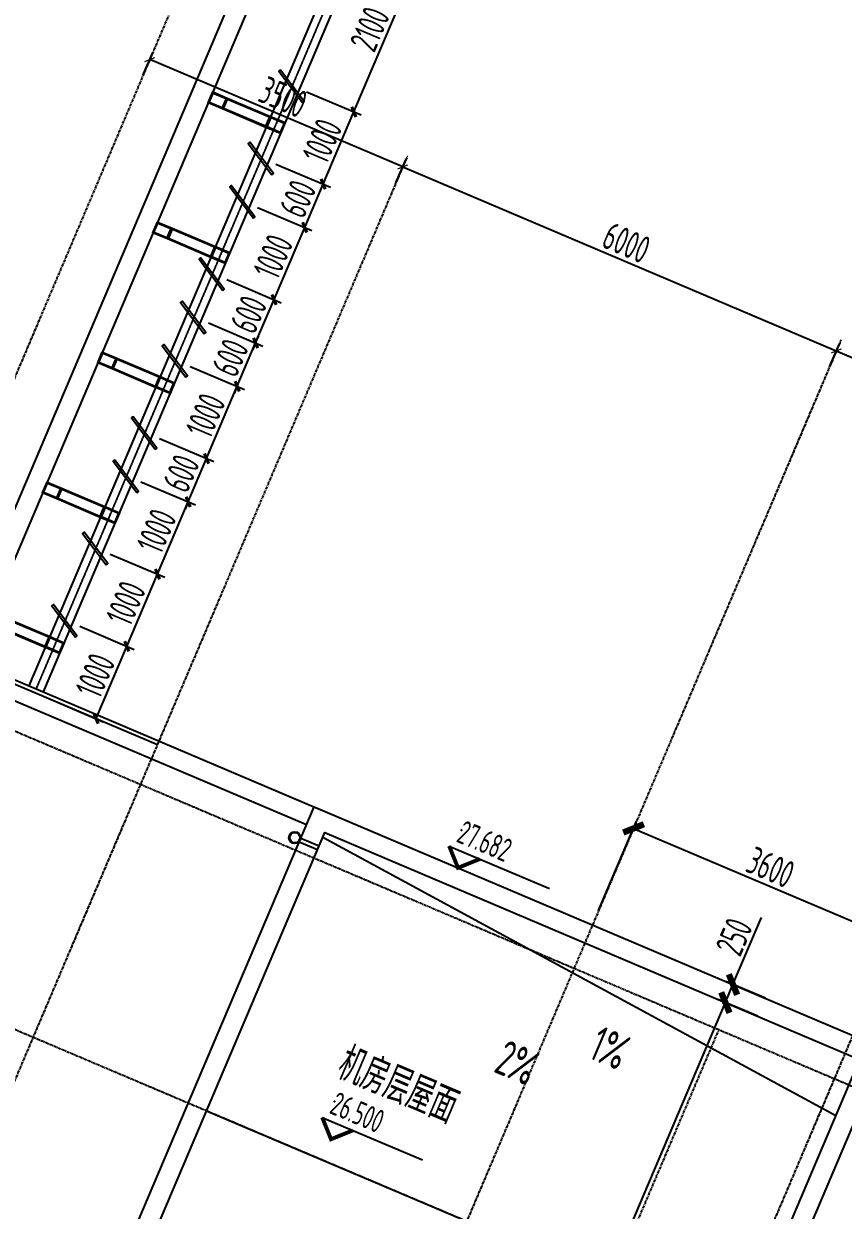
# Model space of a CAD drawing. Extents: x 11778731 to 12222456, y -6694179 to -6314888.
# Drawn here: x 11974217 to 11984654, y -6432001 to -6416880 of the extents above; entities that cross this region are included whole.
import ezdxf
from ezdxf.enums import TextEntityAlignment as Align

# ---------------------------------------------------------------- set-up
doc = ezdxf.new("R2010")
doc.units = 0
doc.header["$LTSCALE"] = 10
doc.header["$MEASUREMENT"] = 0
doc.linetypes.add('A3-RG-axis-100$0$CENTER', pattern=[2, 1.25, -0.25, 0.25, -0.25])
doc.linetypes.add('A3-RI-RF(顶视)$0$DASH', pattern=[0.35, 0.25, -0.1])
for name, color, linetype in [('A3-RG-axis-100$0$A-DIMS-100', 1, 'Continuous'), ('A3-RG-axis-100$0$A-GRID', 1, 'A3-RG-axis-100$0$CENTER'), ('A3-RI-RF(顶视)$0$$0$A-SYMB', 4, 'Continuous'), ('A3-RI-RF(顶视)$0$$0$A-SYMB-AREA', 4, 'Continuous'), ('A3-RI-RF(顶视)$0$$0$A-SYMB-NAME', 4, 'Continuous'), ('A3-RI-RF(顶视)$0$$0$A-SYMB-NAME-E', 4, 'Continuous'), ('A3-RI-RF(顶视)$0$$1$A-SYMB', 4, 'Continuous'), ('A3-RI-RF(顶视)$0$A-DETAILS', 11, 'Continuous'), ('A3-RI-RF(顶视)$0$A-DIMS-100', 1, 'Continuous'), ('A3-RI-RF(顶视)$0$A-FACD-ALUM', 30, 'Continuous'), ('A3-RI-RF(顶视)$0$A-GLAZ', 140, 'Continuous'), ('A3-RI-RF(顶视)$0$A-ROOF-EDGE', 2, 'Continuous'), ('A3-RI-RF(顶视)$0$A-SYMB', 4, 'Continuous'), ('A3-RI-RF(顶视)$0$A-WALL', 7, 'Continuous'), ('A3-RI-RF(顶视)$0$A3-RB-RF-100$0$A-DIMS-100', 1, 'Continuous'), ('A3-RI-RF(顶视)$0$A3-RM-RF$0$0P-1', 191, 'Continuous'), ('A3-RI-RF(顶视)$0$A3-SYMB-RF-100$0$A-SYMB', 4, 'Continuous'), ('A3-RI-RF(顶视)$0$A3-SYMB-RF-100$0$A-SYMB-AREA', 4, 'Continuous'), ('A3-RI-RF(顶视)$0$A3-SYMB-RF-100$0$A-SYMB-NAME', 4, 'Continuous'), ('A3-RI-RF(顶视)$0$A3-SYMB-RF-100$0$A-SYMB-NAME-E', 4, 'Continuous')]:
    doc.layers.add(name, color=color, linetype=linetype)
doc.styles.add('A3-RG-axis-100$0$XD2008', font='xd-hzs.shx', dxfattribs={"width": 0.7, "bigfont": 'xd-hztxt.shx'})
doc.styles.add('A3-RI-RF(顶视)$0$$0$ECADI', font='hzs.shx', dxfattribs={"width": 0.7, "bigfont": 'hztxt.shx'})
doc.styles.add('A3-RI-RF(顶视)$0$$1$XD2008', font='hzs.shx', dxfattribs={"width": 0.7, "bigfont": 'hztxt.shx'})
doc.styles.add('A3-RI-RF(顶视)$0$A3-RB-RF-100$0$XD2008', font='hzs.shx', dxfattribs={"width": 0.7, "bigfont": 'hztxt.shx'})
doc.styles.add('A3-RI-RF(顶视)$0$A3-SYMB-RF-100$0$ECADI', font='hzs.shx', dxfattribs={"width": 0.7, "bigfont": 'hztxt.shx'})
doc.styles.add('A3-RI-RF(顶视)$0$XD2008', font='hzs.shx', dxfattribs={"width": 0.7, "bigfont": 'hztxt.shx'})
doc.dimstyles.new('A3-RG-axis-100$0$XD100$0', dxfattribs={"dimscale": 100, "dimtxt": 3.5, "dimasz": 1, "dimexe": 1, "dimexo": 2, "dimgap": 0.5, "dimtad": 1, "dimdec": 0, "dimdsep": 46, "dimtxsty": 'A3-RG-axis-100$0$XD2008', "dimblk1": 'A3-RG-axis-100$0$_ARCHTICK', "dimblk2": 'A3-RG-axis-100$0$_ARCHTICK', "dimsah": 1, "dimcen": 2.5, "dimclrt": 4, "dimaunit": 1, "dimadec": 0, "dimazin": 0, "dimtfac": 1, "dimtdec": 0, "dimtix": 1, "dimtmove": 0, "dimatfit": 3, "dimfxl": 0, "dimtolj": 1, "dimtzin": 0, "dimarcsym": 0})
doc.dimstyles.new('A3-RI-RF(顶视)$0$A3-RB-RF-100$0$XD100$0', dxfattribs={"dimscale": 100, "dimtxt": 3.5, "dimasz": 2, "dimexe": 1, "dimexo": 2, "dimgap": 0.5, "dimtad": 1, "dimdec": 0, "dimdsep": 46, "dimtxsty": 'A3-RI-RF(顶视)$0$A3-RB-RF-100$0$XD2008', "dimblk": 'A3-RI-RF(顶视)$0$_ARCHTICK', "dimcen": 2.5, "dimclrt": 4, "dimaunit": 1, "dimadec": 0, "dimazin": 0, "dimtfac": 1, "dimtdec": 0, "dimtix": 1, "dimtmove": 0, "dimatfit": 3, "dimfxl": 0, "dimtolj": 1, "dimtzin": 0, "dimarcsym": 0})
doc.dimstyles.new('A3-RI-RF(顶视)$0$XD100$0', dxfattribs={"dimscale": 100, "dimtxt": 3.5, "dimasz": 2, "dimexe": 1, "dimexo": 2, "dimgap": 0.5, "dimtad": 1, "dimdec": 0, "dimdsep": 46, "dimtxsty": 'A3-RI-RF(顶视)$0$XD2008', "dimblk1": 'A3-RI-RF(顶视)$0$_ARCHTICK', "dimblk2": 'A3-RI-RF(顶视)$0$_ARCHTICK', "dimsah": 1, "dimcen": 2.5, "dimclrt": 4, "dimaunit": 1, "dimadec": 0, "dimazin": 0, "dimtfac": 1, "dimtdec": 0, "dimtix": 1, "dimtmove": 0, "dimatfit": 3, "dimfxl": 0, "dimtolj": 1, "dimtzin": 0, "dimarcsym": 0})

# ---------------------------------------------------------------- blocks, each defined once
blk = doc.blocks.new('A3-RG-axis-100$0$_ARCHTICK')
at = {"color": 0, "linetype": 'ByBlock', "const_width": 0.15}
blk.add_lwpolyline([(-0.5, -0.5), (0.5, 0.5)], dxfattribs=at)
blk = doc.blocks.new('*D59')
at = {"layer": 'A3-RG-axis-100$0$A-DIMS-100', "color": 0, "lineweight": -2}
for p, q in [((11975735, -6417541), (11975861, -6417245)), ((11979043, -6418705), (11975821, -6417337)), ((11978957, -6418908), (11979082, -6418613))]:
    blk.add_line(p, q, dxfattribs=at)
at = {"layer": 'Defpoints', "color": 0}
for p in [(11975821, -6417337), (11975657, -6417725), (11978879, -6419092)]:
    blk.add_point(p, dxfattribs=at)
at = {"layer": 'A3-RG-axis-100$0$A-DIMS-100', "color": 0, "lineweight": -2, "xscale": 100, "yscale": 100, "zscale": 100}
for p, rotation in [((11975821, -6417337), 157.0000000217818), ((11979043, -6418705), 337.0000000217818)]:
    blk.add_blockref('A3-RG-axis-100$0$_ARCHTICK', p, dxfattribs=dict(at, rotation=rotation))
at = {"layer": 'A3-RG-axis-100$0$A-DIMS-100', "color": 4, "insert": (11977520, -6417814), "char_height": 350, "attachment_point": 5, "rotation": 337, "style": 'A3-RG-axis-100$0$XD2008'}
blk.add_mtext('\\A1;3500', dxfattribs=at)
blk = doc.blocks.new('*D63')
at = {"layer": 'A3-RG-axis-100$0$A-DIMS-100', "color": 0, "lineweight": -2}
for p, q in [((11978957, -6418908), (11979082, -6418613)), ((11979043, -6418705), (11984566, -6421049)), ((11984480, -6421253), (11984605, -6420957))]:
    blk.add_line(p, q, dxfattribs=at)
at = {"layer": 'Defpoints', "color": 0}
for p in [(11978879, -6419092), (11984566, -6421049), (11984402, -6421437)]:
    blk.add_point(p, dxfattribs=at)
at = {"layer": 'A3-RG-axis-100$0$A-DIMS-100', "color": 0, "lineweight": -2, "xscale": 100, "yscale": 100, "zscale": 100}
for p, rotation in [((11979043, -6418705), 156.9999999999013), ((11984566, -6421049), 336.9999999999013)]:
    blk.add_blockref('A3-RG-axis-100$0$_ARCHTICK', p, dxfattribs=dict(at, rotation=rotation))
at = {"layer": 'A3-RG-axis-100$0$A-DIMS-100', "color": 4, "insert": (11981893, -6419670), "char_height": 350, "attachment_point": 5, "rotation": 337, "style": 'A3-RG-axis-100$0$XD2008'}
blk.add_mtext('\\A1;6000', dxfattribs=at)
blk = doc.blocks.new('*D66')
at = {"layer": 'A3-RG-axis-100$0$A-DIMS-100', "color": 0, "lineweight": -2}
for p, q in [((11984566, -6421049), (11987880, -6422456)), ((11984545, -6421100), (11984527, -6421141)), ((11987859, -6422506), (11987841, -6422548))]:
    blk.add_line(p, q, dxfattribs=at)
at = {"layer": 'Defpoints', "color": 0}
for p in [(11984623, -6420915), (11987937, -6422322), (11987880, -6422456)]:
    blk.add_point(p, dxfattribs=at)
at = {"layer": 'A3-RG-axis-100$0$A-DIMS-100', "color": 0, "lineweight": -2, "xscale": 100, "yscale": 100, "zscale": 100}
for p, rotation in [((11984566, -6421049), 156.999999999898), ((11987880, -6422456), 336.999999999898)]:
    blk.add_blockref('A3-RG-axis-100$0$_ARCHTICK', p, dxfattribs=dict(at, rotation=rotation))
at = {"layer": 'A3-RG-axis-100$0$A-DIMS-100', "color": 4, "insert": (11986311, -6421545), "char_height": 350, "attachment_point": 5, "rotation": 337, "style": 'A3-RG-axis-100$0$XD2008'}
blk.add_mtext('\\A1;3600', dxfattribs=at)
blk = doc.blocks.new('A3-RI-RF(顶视)$0$ECADI-TAG-HGHT（国标）')
at = {"layer": '', "color": 1}
blk.add_line((-2.12, 2.12), (11.77, 2.12), dxfattribs=at)
at = {"color": 1, "const_width": 0.5}
blk.add_lwpolyline([(-2.12, 2.12), (0, 0), (2.12, 2.12)], dxfattribs=at)
at = {"color": 1}
blk.add_point((-1.48, 4.6), dxfattribs=at)
at = {"style": 'A3-RI-RF(顶视)$0$XD2008', "width": 0.7}
blk.add_attdef('FL', text='', height=3, dxfattribs=at).set_placement((-2.69, 2.97), align=Align.RIGHT)
for tag, p in [('F.F.L.', (2.28, 2.97)), ('T.O.S.', (2.28, -1.1))]:
    blk.add_attdef(tag, p, '', height=3, dxfattribs=at)
blk = doc.blocks.new('A3-RI-RF(顶视)$0$$0$ECADI-TAG-HGHT（国标）')
at = {"layer": '', "color": 1}
blk.add_line((-2.12, 2.12), (11.77, 2.12), dxfattribs=at)
at = {"color": 1, "const_width": 0.5}
blk.add_lwpolyline([(-2.12, 2.12), (0, 0), (2.12, 2.12)], dxfattribs=at)
at = {"color": 1}
blk.add_point((-1.48, 4.6), dxfattribs=at)
at = {"style": 'A3-RI-RF(顶视)$0$$1$XD2008', "width": 0.7}
blk.add_attdef('FL', text='', height=3, dxfattribs=at).set_placement((-2.69, 2.97), align=Align.RIGHT)
for tag, p in [('F.F.L.', (2.28, 2.97)), ('T.O.S.', (2.28, -1.1))]:
    blk.add_attdef(tag, p, '', height=3, dxfattribs=at)
blk = doc.blocks.new('A3-RI-RF(顶视)$0$$0$ECADI-TAG-ROOM')
at = {"layer": 'A3-RI-RF(顶视)$0$$0$A-SYMB-AREA', "style": 'A3-RI-RF(顶视)$0$$0$ECADI', "width": 0.7}
blk.add_attdef('340M2', text='', height=2.5, dxfattribs=at).set_placement((7.17, -1.75), align=Align.MIDDLE_LEFT)
at = {"layer": 'A3-RI-RF(顶视)$0$$0$A-SYMB-NAME', "style": 'A3-RI-RF(顶视)$0$$0$ECADI', "width": 0.7}
blk.add_attdef('CHINESENAME', (-5.13, 0.09), '', height=4.5, dxfattribs=at)
at = {"layer": 'A3-RI-RF(顶视)$0$$0$A-SYMB-NAME-E', "style": 'A3-RI-RF(顶视)$0$$0$ECADI', "width": 0.7}
for tag, p in [('ENGLISHHIGH', (-5.13, 8.04)), ('ENGLISHLOW', (-5.13, 4.84))]:
    blk.add_attdef(tag, p, '', height=2.5, dxfattribs=at)
blk = doc.blocks.new('A3-RI-RF(顶视)$0$_ARCHTICK')
at = {"color": 0, "linetype": 'ByBlock', "const_width": 0.4}
blk.add_lwpolyline([(-0.5, -0.5), (0.5, 0.5)], dxfattribs=at)
blk = doc.blocks.new('*D121')
at = {"layer": 'A3-RI-RF(顶视)$0$A-DIMS-100', "color": 0, "lineweight": -2}
for p, q in [((11979812, -6437224), (11983153, -6429354)), ((11983565, -6429529), (11983061, -6429315)), ((11980224, -6437399), (11979720, -6437185))]:
    blk.add_line(p, q, dxfattribs=at)
at = {"layer": 'Defpoints', "color": 0}
for p in [(11983153, -6429354), (11983749, -6429607), (11980408, -6437477)]:
    blk.add_point(p, dxfattribs=at)
at = {"layer": 'A3-RI-RF(顶视)$0$A-DIMS-100', "color": 0, "lineweight": -2, "xscale": 200, "yscale": 200, "zscale": 200}
for p, rotation in [((11983153, -6429354), 67.00000000007167), ((11979812, -6437224), 247.0000000000717)]:
    blk.add_blockref('A3-RI-RF(顶视)$0$_ARCHTICK', p, dxfattribs=dict(at, rotation=rotation))
at = {"layer": 'A3-RI-RF(顶视)$0$A-DIMS-100', "color": 4, "insert": (11981275, -6433201), "char_height": 350, "attachment_point": 5, "rotation": 67, "style": 'A3-RI-RF(顶视)$0$XD2008'}
blk.add_mtext('\\A1;8550', dxfattribs=at)
blk = doc.blocks.new('*D122')
at = {"layer": 'A3-RI-RF(顶视)$0$A-DIMS-100', "color": 0, "lineweight": -2}
for p, q in [((11983250, -6429124), (11983614, -6428268)), ((11983662, -6429299), (11983158, -6429085)), ((11983153, -6429354), (11983250, -6429124)), ((11983565, -6429529), (11983061, -6429315))]:
    blk.add_line(p, q, dxfattribs=at)
at = {"layer": 'Defpoints', "color": 0}
for p in [(11983250, -6429124), (11983846, -6429377), (11983749, -6429607)]:
    blk.add_point(p, dxfattribs=at)
at = {"layer": 'A3-RI-RF(顶视)$0$A-DIMS-100', "color": 0, "lineweight": -2, "xscale": 200, "yscale": 200, "zscale": 200}
for p, rotation in [((11983250, -6429124), 67.00000000030101), ((11983153, -6429354), 247.000000000301)]:
    blk.add_blockref('A3-RI-RF(顶视)$0$_ARCHTICK', p, dxfattribs=dict(at, rotation=rotation))
at = {"layer": 'A3-RI-RF(顶视)$0$A-DIMS-100', "color": 4, "insert": (11983264, -6428516), "char_height": 350, "attachment_point": 5, "rotation": 67, "style": 'A3-RI-RF(顶视)$0$XD2008'}
blk.add_mtext('\\A1;250', dxfattribs=at)
blk = doc.blocks.new('*D125')
at = {"layer": 'A3-RI-RF(顶视)$0$A-DIMS-100', "color": 0, "lineweight": -2}
for p, q in [((11981539, -6428180), (11982023, -6427042)), ((11981984, -6427134), (11985297, -6428540)), ((11984853, -6429587), (11985337, -6428448))]:
    blk.add_line(p, q, dxfattribs=at)
at = {"layer": 'Defpoints', "color": 0}
for p in [(11981461, -6428364), (11985297, -6428540), (11984775, -6429771)]:
    blk.add_point(p, dxfattribs=at)
at = {"layer": 'A3-RI-RF(顶视)$0$A-DIMS-100', "color": 0, "lineweight": -2, "xscale": 200, "yscale": 200, "zscale": 200}
for p, rotation in [((11981984, -6427134), 156.9999999999055), ((11985297, -6428540), 336.9999999999055)]:
    blk.add_blockref('A3-RI-RF(顶视)$0$_ARCHTICK', p, dxfattribs=dict(at, rotation=rotation))
at = {"layer": 'A3-RI-RF(顶视)$0$A-DIMS-100', "color": 4, "insert": (11983728, -6427630), "char_height": 350, "attachment_point": 5, "rotation": 337, "style": 'A3-RI-RF(顶视)$0$XD2008'}
blk.add_mtext('\\A1;3600', dxfattribs=at)
blk = doc.blocks.new('A3-RI-RF(顶视)$0$A3-SYMB-RF-100$0$ECADI-TAG-ROOM')
at = {"layer": 'A3-RI-RF(顶视)$0$A3-SYMB-RF-100$0$A-SYMB-AREA', "style": 'A3-RI-RF(顶视)$0$A3-SYMB-RF-100$0$ECADI', "width": 0.7}
blk.add_attdef('340M2', text='', height=2.5, dxfattribs=at).set_placement((7.17, -1.75), align=Align.MIDDLE_LEFT)
at = {"layer": 'A3-RI-RF(顶视)$0$A3-SYMB-RF-100$0$A-SYMB-NAME', "style": 'A3-RI-RF(顶视)$0$A3-SYMB-RF-100$0$ECADI', "width": 0.7}
blk.add_attdef('CHINESENAME', (-5.13, 0.09), '', height=4.5, dxfattribs=at)
at = {"layer": 'A3-RI-RF(顶视)$0$A3-SYMB-RF-100$0$A-SYMB-NAME-E', "style": 'A3-RI-RF(顶视)$0$A3-SYMB-RF-100$0$ECADI', "width": 0.7}
for tag, p in [('ENGLISHHIGH', (-5.13, 8.04)), ('ENGLISHLOW', (-5.13, 4.84))]:
    blk.add_attdef(tag, p, '', height=2.5, dxfattribs=at)
blk = doc.blocks.new('A3-RI-RF(顶视)$0$A3-RM-RF$0$DFA')
at = {"layer": 'A3-RI-RF(顶视)$0$A3-RM-RF$0$0P-1'}
for radius in [75, 65]:
    blk.add_circle((0, 0), radius, dxfattribs=at)
blk = doc.blocks.new('A3-RI-RF(顶视)$0$A3-RB-RF-100$0$_ArchTick')
at = {"color": 0, "linetype": 'ByBlock', "const_width": 0.4}
blk.add_lwpolyline([(-0.5, -0.5), (0.5, 0.5)], dxfattribs=at)
blk = doc.blocks.new('*D746')
at = {"layer": 'A3-RI-RF(顶视)$0$A3-RB-RF-100$0$A-DIMS-100', "color": 0, "lineweight": -2}
for p, q in [((11978641, -6415815), (11979333, -6416109)), ((11978421, -6418003), (11979241, -6416069)), ((11977820, -6417748), (11978513, -6418042))]:
    blk.add_line(p, q, dxfattribs=at)
at = {"layer": 'Defpoints', "color": 0}
for p in [(11978456, -6415736), (11979241, -6416069), (11977636, -6417669)]:
    blk.add_point(p, dxfattribs=at)
at = {"layer": 'A3-RI-RF(顶视)$0$A3-RB-RF-100$0$A-DIMS-100', "color": 0, "lineweight": -2, "xscale": 100, "yscale": 100, "zscale": 100}
for p, rotation in [((11979241, -6416069), 66.99999999991712), ((11978421, -6418003), 246.9999999999171)]:
    blk.add_blockref('A3-RI-RF(顶视)$0$A3-RB-RF-100$0$_ArchTick', p, dxfattribs=dict(at, rotation=rotation))
at = {"layer": 'A3-RI-RF(顶视)$0$A3-RB-RF-100$0$A-DIMS-100', "color": 4, "insert": (11978624, -6416948), "char_height": 350, "attachment_point": 5, "rotation": 67, "style": 'A3-RI-RF(顶视)$0$A3-RB-RF-100$0$XD2008'}
blk.add_mtext('\\A1;2100', dxfattribs=at)
blk = doc.blocks.new('*D747')
at = {"layer": 'A3-RI-RF(顶视)$0$A3-RB-RF-100$0$A-DIMS-100', "color": 0, "lineweight": -2}
for p, q in [((11977820, -6417748), (11978513, -6418042)), ((11978030, -6418923), (11978421, -6418003)), ((11977429, -6418668), (11978122, -6418962))]:
    blk.add_line(p, q, dxfattribs=at)
at = {"layer": 'Defpoints', "color": 0}
for p in [(11977636, -6417669), (11978421, -6418003), (11977245, -6418590)]:
    blk.add_point(p, dxfattribs=at)
at = {"layer": 'A3-RI-RF(顶视)$0$A3-RB-RF-100$0$A-DIMS-100', "color": 0, "lineweight": -2, "xscale": 100, "yscale": 100, "zscale": 100}
for p, rotation in [((11978421, -6418003), 66.99999999977582), ((11978030, -6418923), 246.9999999997758)]:
    blk.add_blockref('A3-RI-RF(顶视)$0$A3-RB-RF-100$0$_ArchTick', p, dxfattribs=dict(at, rotation=rotation))
at = {"layer": 'A3-RI-RF(顶视)$0$A3-RB-RF-100$0$A-DIMS-100', "color": 4, "insert": (11978018, -6418375), "char_height": 350, "attachment_point": 5, "rotation": 67, "style": 'A3-RI-RF(顶视)$0$A3-RB-RF-100$0$XD2008'}
blk.add_mtext('\\A1;1000', dxfattribs=at)
blk = doc.blocks.new('*D748')
at = {"layer": 'A3-RI-RF(顶视)$0$A3-RB-RF-100$0$A-DIMS-100', "color": 0, "lineweight": -2}
for p, q in [((11977429, -6418668), (11978122, -6418962)), ((11977795, -6419475), (11978030, -6418923)), ((11978030, -6418923), (11978069, -6418831)), ((11977195, -6419220), (11977887, -6419514)), ((11977795, -6419475), (11977756, -6419567))]:
    blk.add_line(p, q, dxfattribs=at)
at = {"layer": 'Defpoints', "color": 0}
for p in [(11977245, -6418590), (11978030, -6418923), (11977011, -6419142)]:
    blk.add_point(p, dxfattribs=at)
at = {"layer": 'A3-RI-RF(顶视)$0$A3-RB-RF-100$0$A-DIMS-100', "color": 0, "lineweight": -2, "xscale": 100, "yscale": 100, "zscale": 100}
for p, rotation in [((11978030, -6418923), 247.0000000000146), ((11977795, -6419475), 67.00000000001455)]:
    blk.add_blockref('A3-RI-RF(顶视)$0$A3-RB-RF-100$0$_ArchTick', p, dxfattribs=dict(at, rotation=rotation))
at = {"layer": 'A3-RI-RF(顶视)$0$A3-RB-RF-100$0$A-DIMS-100', "color": 4, "insert": (11977706, -6419111), "char_height": 350, "attachment_point": 5, "rotation": 67, "style": 'A3-RI-RF(顶视)$0$A3-RB-RF-100$0$XD2008'}
blk.add_mtext('\\A1;600', dxfattribs=at)
blk = doc.blocks.new('*D749')
at = {"layer": 'A3-RI-RF(顶视)$0$A3-RB-RF-100$0$A-DIMS-100', "color": 0, "lineweight": -2}
for p, q in [((11977195, -6419220), (11977887, -6419514)), ((11977405, -6420396), (11977795, -6419475)), ((11976804, -6420141), (11977497, -6420435))]:
    blk.add_line(p, q, dxfattribs=at)
at = {"layer": 'Defpoints', "color": 0}
for p in [(11977011, -6419142), (11977795, -6419475), (11976620, -6420063)]:
    blk.add_point(p, dxfattribs=at)
at = {"layer": 'A3-RI-RF(顶视)$0$A3-RB-RF-100$0$A-DIMS-100', "color": 0, "lineweight": -2, "xscale": 100, "yscale": 100, "zscale": 100}
for p, rotation in [((11977795, -6419475), 66.99999999979894), ((11977405, -6420396), 246.9999999997989)]:
    blk.add_blockref('A3-RI-RF(顶视)$0$A3-RB-RF-100$0$_ArchTick', p, dxfattribs=dict(at, rotation=rotation))
at = {"layer": 'A3-RI-RF(顶视)$0$A3-RB-RF-100$0$A-DIMS-100', "color": 4, "insert": (11977393, -6419848), "char_height": 350, "attachment_point": 5, "rotation": 67, "style": 'A3-RI-RF(顶视)$0$A3-RB-RF-100$0$XD2008'}
blk.add_mtext('\\A1;1000', dxfattribs=at)
blk = doc.blocks.new('*D750')
at = {"layer": 'A3-RI-RF(顶视)$0$A3-RB-RF-100$0$A-DIMS-100', "color": 0, "lineweight": -2}
for p, q in [((11976804, -6420141), (11977497, -6420435)), ((11977405, -6420396), (11977444, -6420304)), ((11977170, -6420948), (11977405, -6420396)), ((11976570, -6420693), (11977262, -6420987)), ((11977170, -6420948), (11977131, -6421040))]:
    blk.add_line(p, q, dxfattribs=at)
at = {"layer": 'Defpoints', "color": 0}
for p in [(11976620, -6420063), (11977405, -6420396), (11976386, -6420615)]:
    blk.add_point(p, dxfattribs=at)
at = {"layer": 'A3-RI-RF(顶视)$0$A3-RB-RF-100$0$A-DIMS-100', "color": 0, "lineweight": -2, "xscale": 100, "yscale": 100, "zscale": 100}
for p, rotation in [((11977405, -6420396), 247.0000000000093), ((11977170, -6420948), 67.00000000000928)]:
    blk.add_blockref('A3-RI-RF(顶视)$0$A3-RB-RF-100$0$_ArchTick', p, dxfattribs=dict(at, rotation=rotation))
at = {"layer": 'A3-RI-RF(顶视)$0$A3-RB-RF-100$0$A-DIMS-100', "color": 4, "insert": (11977080, -6420584), "char_height": 350, "attachment_point": 5, "rotation": 67, "style": 'A3-RI-RF(顶视)$0$A3-RB-RF-100$0$XD2008'}
blk.add_mtext('\\A1;600', dxfattribs=at)
blk = doc.blocks.new('*D751')
at = {"layer": 'A3-RI-RF(顶视)$0$A3-RB-RF-100$0$A-DIMS-100', "color": 0, "lineweight": -2}
for p, q in [((11976570, -6420693), (11977262, -6420987)), ((11977170, -6420948), (11977209, -6420856)), ((11976936, -6421500), (11977170, -6420948)), ((11976335, -6421246), (11977028, -6421540)), ((11976936, -6421500), (11976897, -6421593))]:
    blk.add_line(p, q, dxfattribs=at)
at = {"layer": 'Defpoints', "color": 0}
for p in [(11976386, -6420615), (11977170, -6420948), (11976151, -6421167)]:
    blk.add_point(p, dxfattribs=at)
at = {"layer": 'A3-RI-RF(顶视)$0$A3-RB-RF-100$0$A-DIMS-100', "color": 0, "lineweight": -2, "xscale": 100, "yscale": 100, "zscale": 100}
for p, rotation in [((11977170, -6420948), 246.9999999997166), ((11976936, -6421500), 66.99999999971655)]:
    blk.add_blockref('A3-RI-RF(顶视)$0$A3-RB-RF-100$0$_ArchTick', p, dxfattribs=dict(at, rotation=rotation))
at = {"layer": 'A3-RI-RF(顶视)$0$A3-RB-RF-100$0$A-DIMS-100', "color": 4, "insert": (11976846, -6421136), "char_height": 350, "attachment_point": 5, "rotation": 67, "style": 'A3-RI-RF(顶视)$0$A3-RB-RF-100$0$XD2008'}
blk.add_mtext('\\A1;600', dxfattribs=at)
blk = doc.blocks.new('*D752')
at = {"layer": 'A3-RI-RF(顶视)$0$A3-RB-RF-100$0$A-DIMS-100', "color": 0, "lineweight": -2}
for p, q in [((11976335, -6421246), (11977028, -6421540)), ((11976545, -6422421), (11976936, -6421500)), ((11975944, -6422166), (11976637, -6422460))]:
    blk.add_line(p, q, dxfattribs=at)
at = {"layer": 'Defpoints', "color": 0}
for p in [(11976151, -6421167), (11976936, -6421500), (11975760, -6422088)]:
    blk.add_point(p, dxfattribs=at)
at = {"layer": 'A3-RI-RF(顶视)$0$A3-RB-RF-100$0$A-DIMS-100', "color": 0, "lineweight": -2, "xscale": 100, "yscale": 100, "zscale": 100}
for p, rotation in [((11976936, -6421500), 66.99999999988684), ((11976545, -6422421), 246.9999999998868)]:
    blk.add_blockref('A3-RI-RF(顶视)$0$A3-RB-RF-100$0$_ArchTick', p, dxfattribs=dict(at, rotation=rotation))
at = {"layer": 'A3-RI-RF(顶视)$0$A3-RB-RF-100$0$A-DIMS-100', "color": 4, "insert": (11976533, -6421873), "char_height": 350, "attachment_point": 5, "rotation": 67, "style": 'A3-RI-RF(顶视)$0$A3-RB-RF-100$0$XD2008'}
blk.add_mtext('\\A1;1000', dxfattribs=at)
blk = doc.blocks.new('*D753')
at = {"layer": 'A3-RI-RF(顶视)$0$A3-RB-RF-100$0$A-DIMS-100', "color": 0, "lineweight": -2}
for p, q in [((11975944, -6422166), (11976637, -6422460)), ((11976311, -6422973), (11976545, -6422421)), ((11976545, -6422421), (11976584, -6422329)), ((11975710, -6422718), (11976403, -6423012)), ((11976311, -6422973), (11976272, -6423065))]:
    blk.add_line(p, q, dxfattribs=at)
at = {"layer": 'Defpoints', "color": 0}
for p in [(11975760, -6422088), (11976545, -6422421), (11975526, -6422640)]:
    blk.add_point(p, dxfattribs=at)
at = {"layer": 'A3-RI-RF(顶视)$0$A3-RB-RF-100$0$A-DIMS-100', "color": 0, "lineweight": -2, "xscale": 100, "yscale": 100, "zscale": 100}
for p, rotation in [((11976545, -6422421), 246.9999999998461), ((11976311, -6422973), 66.99999999984612)]:
    blk.add_blockref('A3-RI-RF(顶视)$0$A3-RB-RF-100$0$_ArchTick', p, dxfattribs=dict(at, rotation=rotation))
at = {"layer": 'A3-RI-RF(顶视)$0$A3-RB-RF-100$0$A-DIMS-100', "color": 4, "insert": (11976221, -6422609), "char_height": 350, "attachment_point": 5, "rotation": 67, "style": 'A3-RI-RF(顶视)$0$A3-RB-RF-100$0$XD2008'}
blk.add_mtext('\\A1;600', dxfattribs=at)
blk = doc.blocks.new('*D754')
at = {"layer": 'A3-RI-RF(顶视)$0$A3-RB-RF-100$0$A-DIMS-100', "color": 0, "lineweight": -2}
for p, q in [((11975710, -6422718), (11976403, -6423012)), ((11975920, -6423894), (11976311, -6422973)), ((11975319, -6423639), (11976012, -6423933))]:
    blk.add_line(p, q, dxfattribs=at)
at = {"layer": 'Defpoints', "color": 0}
for p in [(11975526, -6422640), (11976311, -6422973), (11975135, -6423561)]:
    blk.add_point(p, dxfattribs=at)
at = {"layer": 'A3-RI-RF(顶视)$0$A3-RB-RF-100$0$A-DIMS-100', "color": 0, "lineweight": -2, "xscale": 100, "yscale": 100, "zscale": 100}
for p, rotation in [((11976311, -6422973), 66.99999999989004), ((11975920, -6423894), 246.99999999989)]:
    blk.add_blockref('A3-RI-RF(顶视)$0$A3-RB-RF-100$0$_ArchTick', p, dxfattribs=dict(at, rotation=rotation))
at = {"layer": 'A3-RI-RF(顶视)$0$A3-RB-RF-100$0$A-DIMS-100', "color": 4, "insert": (11975908, -6423346), "char_height": 350, "attachment_point": 5, "rotation": 67, "style": 'A3-RI-RF(顶视)$0$A3-RB-RF-100$0$XD2008'}
blk.add_mtext('\\A1;1000', dxfattribs=at)
blk = doc.blocks.new('*D755')
at = {"layer": 'A3-RI-RF(顶视)$0$A3-RB-RF-100$0$A-DIMS-100', "color": 0, "lineweight": -2}
for p, q in [((11975319, -6423639), (11976012, -6423933)), ((11975529, -6424814), (11975920, -6423894)), ((11974929, -6424559), (11975621, -6424853))]:
    blk.add_line(p, q, dxfattribs=at)
at = {"layer": 'Defpoints', "color": 0}
for p in [(11975135, -6423561), (11975920, -6423894), (11974744, -6424481)]:
    blk.add_point(p, dxfattribs=at)
at = {"layer": 'A3-RI-RF(顶视)$0$A3-RB-RF-100$0$A-DIMS-100', "color": 0, "lineweight": -2, "xscale": 100, "yscale": 100, "zscale": 100}
for p, rotation in [((11975920, -6423894), 66.9999999998844), ((11975529, -6424814), 246.9999999998844)]:
    blk.add_blockref('A3-RI-RF(顶视)$0$A3-RB-RF-100$0$_ArchTick', p, dxfattribs=dict(at, rotation=rotation))
at = {"layer": 'A3-RI-RF(顶视)$0$A3-RB-RF-100$0$A-DIMS-100', "color": 4, "insert": (11975517, -6424266), "char_height": 350, "attachment_point": 5, "rotation": 67, "style": 'A3-RI-RF(顶视)$0$A3-RB-RF-100$0$XD2008'}
blk.add_mtext('\\A1;1000', dxfattribs=at)
blk = doc.blocks.new('*D756')
at = {"layer": 'A3-RI-RF(顶视)$0$A3-RB-RF-100$0$A-DIMS-100', "color": 0, "lineweight": -2}
for p, q in [((11974929, -6424559), (11975621, -6424853)), ((11975138, -6425735), (11975529, -6424814)), ((11974538, -6425480), (11975230, -6425774))]:
    blk.add_line(p, q, dxfattribs=at)
at = {"layer": 'Defpoints', "color": 0}
for p in [(11974744, -6424481), (11975529, -6424814), (11974354, -6425402)]:
    blk.add_point(p, dxfattribs=at)
at = {"layer": 'A3-RI-RF(顶视)$0$A3-RB-RF-100$0$A-DIMS-100', "color": 0, "lineweight": -2, "xscale": 100, "yscale": 100, "zscale": 100}
for p, rotation in [((11975529, -6424814), 66.99999999989967), ((11975138, -6425735), 246.9999999998996)]:
    blk.add_blockref('A3-RI-RF(顶视)$0$A3-RB-RF-100$0$_ArchTick', p, dxfattribs=dict(at, rotation=rotation))
at = {"layer": 'A3-RI-RF(顶视)$0$A3-RB-RF-100$0$A-DIMS-100', "color": 4, "insert": (11975127, -6425187), "char_height": 350, "attachment_point": 5, "rotation": 67, "style": 'A3-RI-RF(顶视)$0$A3-RB-RF-100$0$XD2008'}
blk.add_mtext('\\A1;1000', dxfattribs=at)
blk = doc.blocks.new('A3-RG-axis-100')
at = {"layer": 'A3-RG-axis-100$0$A-GRID'}
for p, q in [((11987492, -6389843.2), (11971114.4, -6428426.5)), ((11907163.4, -6401280.8), (11992184.7, -6437370.3)), ((11979102.4, -6418565.4), (11947827.8, -6492243.7)), ((11984625.5, -6420909.8), (11976733.4, -6439502.5)), ((11987939.3, -6422316.5), (11976921.4, -6448273.1)), ((11972482, -6425204.7), (11993552.3, -6434148.5)), ((11983067.8, -6429698.1), (11955191.9, -6495369.6))]:
    blk.add_line(p, q, dxfattribs=at)
at = {"layer": 'A3-RG-axis-100$0$A-DIMS-100'}
dim = blk.add_linear_dim(base=(11975821.5, -6417337.3), p1=(11978878.7, -6419092.4), p2=(11975657, -6417724.8), angle=337, dimstyle='A3-RG-axis-100$0$XD100$0', override={"dimasz": 1}, dxfattribs=at)
dim.commit()
dim.dimension.update_dxf_attribs({"geometry": '*D59', "text_midpoint": (11977520.3, -6417814)})
dim = blk.add_aligned_dim(p1=(11978878.7, -6419092.4), p2=(11984401.8, -6421436.8), distance=420.9, text='6000', dimstyle='A3-RG-axis-100$0$XD100$0', override={"dimasz": 1}, dxfattribs=at)
dim.commit()
dim.dimension.update_dxf_attribs({"geometry": '*D63', "text_midpoint": (11981892.7, -6419670)})
dim = blk.add_aligned_dim(p1=(11984623.1, -6420915.4), p2=(11987937, -6422322.1), distance=-145.4, dimstyle='A3-RG-axis-100$0$XD100$0', override={"dimasz": 1}, dxfattribs=at)
dim.commit()
dim.dimension.update_dxf_attribs({"geometry": '*D66', "text_midpoint": (11986311.1, -6421545.5)})
blk = doc.blocks.new('A3-RI-RF(顶视)')
at = {"layer": 'A3-RI-RF(顶视)$0$A-DETAILS'}
for points in [[(11976808.4, -6417827.5), (11976749.8, -6417965.6), (11976565.7, -6417887.4), (11976624.3, -6417749.3)], [(11976795.3, -6417832.8), (11976744.5, -6417952.5), (11976578.8, -6417882.1), (11976629.6, -6417762.5)], [(11977360.7, -6418061.9), (11977302.1, -6418200), (11976749.8, -6417965.6), (11976808.4, -6417827.5)], [(11977347.6, -6418067.2), (11977296.8, -6418186.9), (11976762.9, -6417960.3), (11976813.7, -6417840.6)], [(11977544.8, -6418140.1), (11977486.2, -6418278.2), (11977302.1, -6418200), (11977360.7, -6418061.9)], [(11977531.7, -6418145.4), (11977480.9, -6418265), (11977315.2, -6418194.7), (11977366, -6418075)], [(11976105.1, -6419484.4), (11976046.4, -6419622.5), (11975862.3, -6419544.3), (11975921, -6419406.3)], [(11976091.9, -6419489.7), (11976041.1, -6419609.4), (11975875.5, -6419539), (11975926.2, -6419419.4)], [(11976657.4, -6419718.8), (11976598.7, -6419856.9), (11976046.4, -6419622.5), (11976105.1, -6419484.4)], [(11976644.2, -6419724.1), (11976593.4, -6419843.8), (11976059.6, -6419617.2), (11976110.4, -6419497.5)], [(11976841.5, -6419797), (11976782.8, -6419935.1), (11976598.7, -6419856.9), (11976657.4, -6419718.8)], [(11976828.3, -6419802.3), (11976777.5, -6419921.9), (11976611.9, -6419851.6), (11976662.7, -6419732)], [(11975401.7, -6421141.3), (11975343.1, -6421279.4), (11975159, -6421201.2), (11975217.6, -6421063.2)], [(11975388.6, -6421146.6), (11975337.8, -6421266.3), (11975172.1, -6421195.9), (11975222.9, -6421076.3)], [(11975954, -6421375.7), (11975895.4, -6421513.8), (11975343.1, -6421279.4), (11975401.7, -6421141.3)], [(11975940.9, -6421381), (11975890.1, -6421500.7), (11975356.2, -6421274.1), (11975407, -6421154.4)], [(11976138.1, -6421453.9), (11976079.5, -6421592), (11975895.4, -6421513.8), (11975954, -6421375.7)], [(11976125, -6421459.2), (11976074.2, -6421578.9), (11975908.5, -6421508.5), (11975959.3, -6421388.9)], [(11974698.4, -6422798.2), (11974639.8, -6422936.3), (11974455.7, -6422858.1), (11974514.3, -6422720.1)], [(11974685.3, -6422803.5), (11974634.5, -6422923.2), (11974468.8, -6422852.8), (11974519.6, -6422733.2)], [(11975250.7, -6423032.7), (11975192.1, -6423170.7), (11974639.8, -6422936.3), (11974698.4, -6422798.2)], [(11975237.6, -6423038), (11975186.8, -6423157.6), (11974652.9, -6422931), (11974703.7, -6422811.3)], [(11975434.8, -6423110.8), (11975376.2, -6423248.9), (11975192.1, -6423170.7), (11975250.7, -6423032.7)], [(11975421.7, -6423116.1), (11975370.9, -6423235.8), (11975205.2, -6423165.4), (11975256, -6423045.8)], [(11974547.4, -6424689.6), (11974488.8, -6424827.6), (11973936.5, -6424593.2), (11973995.1, -6424455.1)], [(11974534.3, -6424694.9), (11974483.5, -6424814.5), (11973949.6, -6424587.9), (11974000.4, -6424468.2)], [(11974731.5, -6424767.7), (11974672.9, -6424905.8), (11974488.8, -6424827.6), (11974547.4, -6424689.6)], [(11974718.4, -6424773), (11974667.6, -6424892.7), (11974501.9, -6424822.3), (11974552.7, -6424702.7)]]:
    blk.add_lwpolyline(points, close=True, dxfattribs=at)
at = {"layer": 'A3-RI-RF(顶视)$0$A-FACD-ALUM'}
for points in [[(11977766.4, -6417884.2), (11977786.4, -6417869.1), (11977485.4, -6417469.8), (11977465.5, -6417484.9)], [(11977375.7, -6418804.7), (11977395.6, -6418789.6), (11977094.7, -6418390.3), (11977074.7, -6418405.4)], [(11977141.2, -6419357), (11977161.2, -6419341.9), (11976860.3, -6418942.6), (11976840.3, -6418957.7)], [(11976750.5, -6420277.5), (11976770.5, -6420262.4), (11976469.5, -6419863.1), (11976449.6, -6419878.2)], [(11976516, -6420829.8), (11976536, -6420814.7), (11976235.1, -6420415.4), (11976215.1, -6420430.5)], [(11976281.6, -6421382.1), (11976301.6, -6421367), (11976000.7, -6420967.7), (11975980.7, -6420982.8)], [(11975890.9, -6422302.6), (11975910.8, -6422287.6), (11975609.9, -6421888.2), (11975590, -6421903.3)], [(11975656.4, -6422854.9), (11975676.4, -6422839.9), (11975375.5, -6422440.5), (11975355.5, -6422455.6)], [(11975265.7, -6423775.4), (11975285.7, -6423760.4), (11974984.8, -6423361), (11974964.8, -6423376.1)], [(11974875, -6424695.9), (11974894.9, -6424680.9), (11974594, -6424281.5), (11974574.1, -6424296.6)]]:
    blk.add_lwpolyline(points, close=True, dxfattribs=at)
at = {"layer": 'A3-RI-RF(顶视)$0$A-GLAZ', "linetype": 'A3-RI-RF(顶视)$0$DASH'}
blk.add_line((11988654.4, -6391711.6), (11974373.3, -6425355.7), dxfattribs=at)
at = {"layer": 'A3-RI-RF(顶视)$0$A-GLAZ'}
for p, q in [((11988802, -6391619.7), (11974465.3, -6425394.8)), ((11988506.7, -6391803.5), (11974281.2, -6425316.6))]:
    blk.add_line(p, q, dxfattribs=at)
at = {"layer": 'A3-RI-RF(顶视)$0$A-ROOF-EDGE'}
for p, q in [((11987741.9, -6391557.9), (11973544.8, -6425004)), ((11987372.2, -6391788.9), (11973314.7, -6424906.4)), ((11977819.6, -6427090.1), (11972066.4, -6424648.1)), ((11973682.9, -6425062.6), (11977963.3, -6426879.5))]:
    blk.add_line(p, q, dxfattribs=at)
for points in [[(11974381.1, -6435190.6), (11977917.2, -6426860), (11985189.3, -6429946.8), (11981653.2, -6438277.4)], [(11974708.9, -6435058.1), (11978049.7, -6427187.8), (11984861.5, -6430079.3), (11981520.7, -6437949.6)]]:
    blk.add_lwpolyline(points, close=True, dxfattribs=at)
at = {"layer": 'A3-RI-RF(顶视)$0$A-WALL'}
blk.add_line((11973709.4, -6425128.2), (11975918.6, -6426066), dxfattribs=at)
at = {"layer": 'A3-RI-RF(顶视)$0$A3-RM-RF$0$0P-1'}
for p, q in [((11977744, -6427258.9), (11977977.5, -6427358)), ((11978025.5, -6427244.9), (11984557.8, -6430794.7)), ((11977724.5, -6427304.9), (11977957.9, -6427404)), ((11976545.4, -6430731.8), (11983357.2, -6433623.2))]:
    blk.add_line(p, q, dxfattribs=at)
at = {"layer": 'A3-RI-RF(顶视)$0$A3-SYMB-RF-100$0$A-SYMB'}
for points in [[(11981382.9, -6429714.1, 0, 0, 0), (11980427.1, -6429228.3, 80, 0, 0), (11980159.6, -6429092.3, 0, 0, 0)], [(11980586.6, -6430465.4, 0, 0, 0), (11980167.7, -6431452.4, 80, 0, 0), (11980050.5, -6431728.6, 0, 0, 0)]]:
    blk.add_lwpolyline(points, format="xyseb", dxfattribs=at)
at = {"layer": 'A3-RI-RF(顶视)$0$$0$A-SYMB'}
ref = blk.add_blockref('A3-RI-RF(顶视)$0$$0$ECADI-TAG-HGHT（国标）', (11979747.2, -6427636.8), dxfattribs=dict(at, xscale=99.99999999999999, yscale=99.99999999999999, zscale=99.99999999999997, rotation=337))
ref.add_attrib('F.F.L.', '27.682', (11979712.4, -6427299.6), dxfattribs={"layer": '0', "height": 300, "rotation": 337, "style": 'A3-RI-RF(顶视)$0$$1$XD2008', "width": 0.7})
at = {"layer": 'A3-RI-RF(顶视)$0$$1$A-SYMB'}
ref = blk.add_blockref('A3-RI-RF(顶视)$0$$0$ECADI-TAG-ROOM', (11978642.2, -6430513), dxfattribs=dict(at, xscale=99.99999999989046, yscale=100.0000000001164, rotation=337))
ref.add_attrib('CHINESENAME', '机房层屋面', (11978173.9, -6430304.7), dxfattribs={"height": 450, "rotation": 337, "style": 'A3-RI-RF(顶视)$0$$0$ECADI', "width": 0.7})
at = {"layer": 'A3-RI-RF(顶视)$0$A-SYMB'}
ref = blk.add_blockref('A3-RI-RF(顶视)$0$ECADI-TAG-HGHT（国标）', (11978130.4, -6431095.3), dxfattribs=dict(at, xscale=99.99999999999999, yscale=99.99999999999999, zscale=99.99999999999997, rotation=337))
ref.add_attrib('F.F.L.', '26.500', (11978095.6, -6430758.2), dxfattribs={"layer": '0', "height": 300, "rotation": 337, "style": 'A3-RI-RF(顶视)$0$XD2008', "width": 0.7})
at = {"layer": 'A3-RI-RF(顶视)$0$A3-RM-RF$0$0P-1', "rotation": 355.0000000002115}
blk.add_blockref('A3-RI-RF(顶视)$0$A3-RM-RF$0$DFA', (11977669.3, -6427252.3), dxfattribs=at)
at = {"layer": 'A3-RI-RF(顶视)$0$A3-SYMB-RF-100$0$A-SYMB'}
ref = blk.add_blockref('A3-RI-RF(顶视)$0$A3-SYMB-RF-100$0$ECADI-TAG-ROOM', (11981858.9, -6430262.5), dxfattribs=dict(at, xscale=99.99999999989046, yscale=100.0000000001164, rotation=337))
ref.add_attrib('CHINESENAME', '1%', (11981390.5, -6430054.2), dxfattribs={"height": 450, "rotation": 337, "style": 'A3-RI-RF(顶视)$0$A3-SYMB-RF-100$0$ECADI', "width": 0.7})
ref = blk.add_blockref('A3-RI-RF(顶视)$0$A3-SYMB-RF-100$0$ECADI-TAG-ROOM', (11980838.9, -6430010.5), dxfattribs=dict(at, xscale=-99.99999999989106, yscale=100.000000000117, rotation=156.9999999998568))
ref.add_attrib('CHINESENAME', '2%', (11980187.9, -6430232.5), dxfattribs={"height": 450, "rotation": 337, "style": 'A3-RI-RF(顶视)$0$A3-SYMB-RF-100$0$ECADI', "width": 0.7})
at = {"layer": 'A3-RI-RF(顶视)$0$A-DIMS-100'}
for p1, p2, distance, picture, middle in [((11981461.3, -6428364.4), (11984775.1, -6429771), 1337, '*D125', (11983728.5, -6427629.8)), ((11980407.9, -6437477.2), (11983748.7, -6429606.9), 647.6, '*D121', (11981275.1, -6433201.1))]:
    dim = blk.add_aligned_dim(p1=p1, p2=p2, distance=distance, dimstyle='A3-RI-RF(顶视)$0$XD100$0', dxfattribs=at)
    dim.commit()
    dim.dimension.update_dxf_attribs({"geometry": picture, "text_midpoint": middle})
dim = blk.add_linear_dim(base=(11983250.2, -6429123.7), p1=(11983748.7, -6429606.9), p2=(11983846.3, -6429376.8), angle=67, dimstyle='A3-RI-RF(顶视)$0$XD100$0', dxfattribs=at)
dim.commit()
dim.dimension.update_dxf_attribs({"geometry": '*D122', "text_midpoint": (11983471, -6428603.7), "dimtype": 129})
at = {"layer": 'A3-RI-RF(顶视)$0$A3-RB-RF-100$0$A-DIMS-100'}
for p1, p2, picture, middle in [((11977635.9, -6417669.5), (11978456.4, -6415736.4), '*D746', (11978623.7, -6416948.1)), ((11977245.2, -6418590), (11977635.9, -6417669.5), '*D747', (11978018.1, -6418374.9)), ((11977010.7, -6419142.3), (11977245.2, -6418590), '*D748', (11977705.5, -6419111.3)), ((11976620, -6420062.8), (11977010.7, -6419142.3), '*D749', (11977392.9, -6419847.7)), ((11976385.6, -6420615.1), (11976620, -6420062.8), '*D750', (11977080.4, -6420584.1)), ((11976151.1, -6421167.4), (11976385.6, -6420615.1), '*D751', (11976845.9, -6421136.4)), ((11975760.4, -6422087.9), (11976151.1, -6421167.4), '*D752', (11976533.3, -6421872.8)), ((11975525.9, -6422640.2), (11975760.4, -6422087.9), '*D753', (11976220.7, -6422609.2)), ((11975135.2, -6423560.7), (11975525.9, -6422640.2), '*D754', (11975908.2, -6423345.6)), ((11974744.5, -6424481.2), (11975135.2, -6423560.7), '*D755', (11975517.4, -6424266.1)), ((11974353.8, -6425401.7), (11974744.5, -6424481.2), '*D756', (11975126.7, -6425186.6))]:
    dim = blk.add_aligned_dim(p1=p1, p2=p2, distance=-852.5, dimstyle='A3-RI-RF(顶视)$0$A3-RB-RF-100$0$XD100$0', override={"dimasz": 1, "dimblk1": 'A3-RI-RF(顶视)$0$A3-RB-RF-100$0$_ArchTick', "dimblk2": 'A3-RI-RF(顶视)$0$A3-RB-RF-100$0$_ArchTick', "dimsah": 1, "dimadec": 3}, dxfattribs=at)
    dim.commit()
    dim.dimension.update_dxf_attribs({"geometry": picture, "text_midpoint": middle})

msp = doc.modelspace()

# ---------------------------------------------------------------- block references
for name in ['A3-RI-RF(顶视)', 'A3-RG-axis-100']:
    msp.add_blockref(name, (0, 0))

doc.saveas('drawing.dxf')
